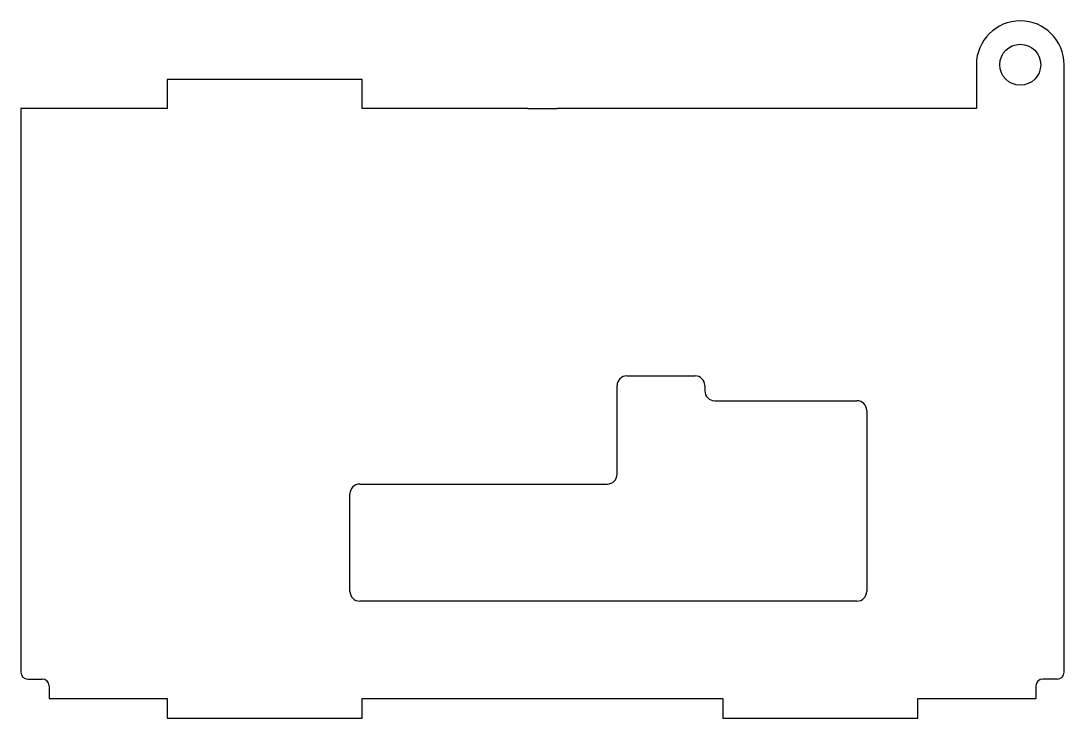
# Model space of a CAD drawing. Extents: x -128 to -20, y -2 to 70.
import ezdxf

# ---------------------------------------------------------------- set-up
doc = ezdxf.new("R2010")
doc.units = 0
doc.layers.get('0').update_dxf_attribs({"linetype": 'continuous'})

# ---------------------------------------------------------------- blocks, each defined once
blk = doc.blocks.new('FILLET012')
at = {"color": 0}
for p, q in [((-29.5, 65), (-29.5, 60.5)), ((-20.5, 2.7), (-20.5, 65)), ((-112.5, 63.5), (-112.5, 60.5)), ((-92.5, 63.5), (-112.5, 63.5)), ((-92.5, 60.5), (-92.5, 63.5)), ((-127.5, 60.5), (-127.5, 2.7)), ((-112.5, 60.5), (-127.5, 60.5)), ((-75.5, 60.5), (-92.5, 60.5)), ((-75.5, 60.5), (-72.5, 60.5)), ((-29.5, 60.5), (-72.5, 60.5)), ((-66.35, 23), (-66.35, 32.1)), ((-65.35, 33.1), (-58.35, 33.1)), ((-57.35, 32.1), (-57.35, 31.55)), ((-56.35, 30.55), (-41.75, 30.55)), ((-40.75, 29.55), (-40.75, 11)), ((-92.75, 22), (-67.35, 22)), ((-93.75, 11), (-93.75, 21)), ((-41.75, 10), (-92.75, 10)), ((-126.8, 2), (-125.3, 2)), ((-124.6, 1.3), (-124.6, 0)), ((-23.4, 1.3), (-23.4, 0)), ((-21.2, 2), (-22.7, 2)), ((-124.6, 0), (-112.5, 0)), ((-112.5, 0), (-112.5, -2)), ((-92.5, -2), (-92.5, 0)), ((-92.5, 0), (-75.5, 0)), ((-75.5, 0), (-72.5, 0)), ((-72.5, 0), (-55.5, 0)), ((-55.5, 0), (-55.5, -2)), ((-35.5, -2), (-35.5, 0)), ((-35.5, 0), (-23.4, 0)), ((-112.5, -2), (-92.5, -2)), ((-55.5, -2), (-35.5, -2))]:
    blk.add_line(p, q, dxfattribs=at)
blk.add_circle((-25, 65), 2.1, dxfattribs=at)
for centre, radius, start, end in [((-25, 65), 4.5, 0, -180), ((-65.35, 32.1), 1, 90, -180), ((-58.35, 32.1), 1, 0, 90), ((-56.35, 31.55), 1, -180, -90), ((-41.75, 29.55), 1, 0, 90), ((-67.35, 23), 1, -90, 0), ((-92.75, 21), 1, 90, -180), ((-92.75, 11), 1, -180, -90), ((-41.75, 11), 1, -90, 0), ((-126.8, 2.7), 0.7, 180, -90), ((-21.2, 2.7), 0.7, -90, 0), ((-125.3, 1.3), 0.7, 0, 90), ((-22.7, 1.3), 0.7, 90, -180)]:
    blk.add_arc(centre, radius, start, end, dxfattribs=at)

msp = doc.modelspace()

# ---------------------------------------------------------------- block references
at = {"color": 0}
msp.add_blockref('FILLET012', (0, 0), dxfattribs=at)

doc.saveas('drawing.dxf')
